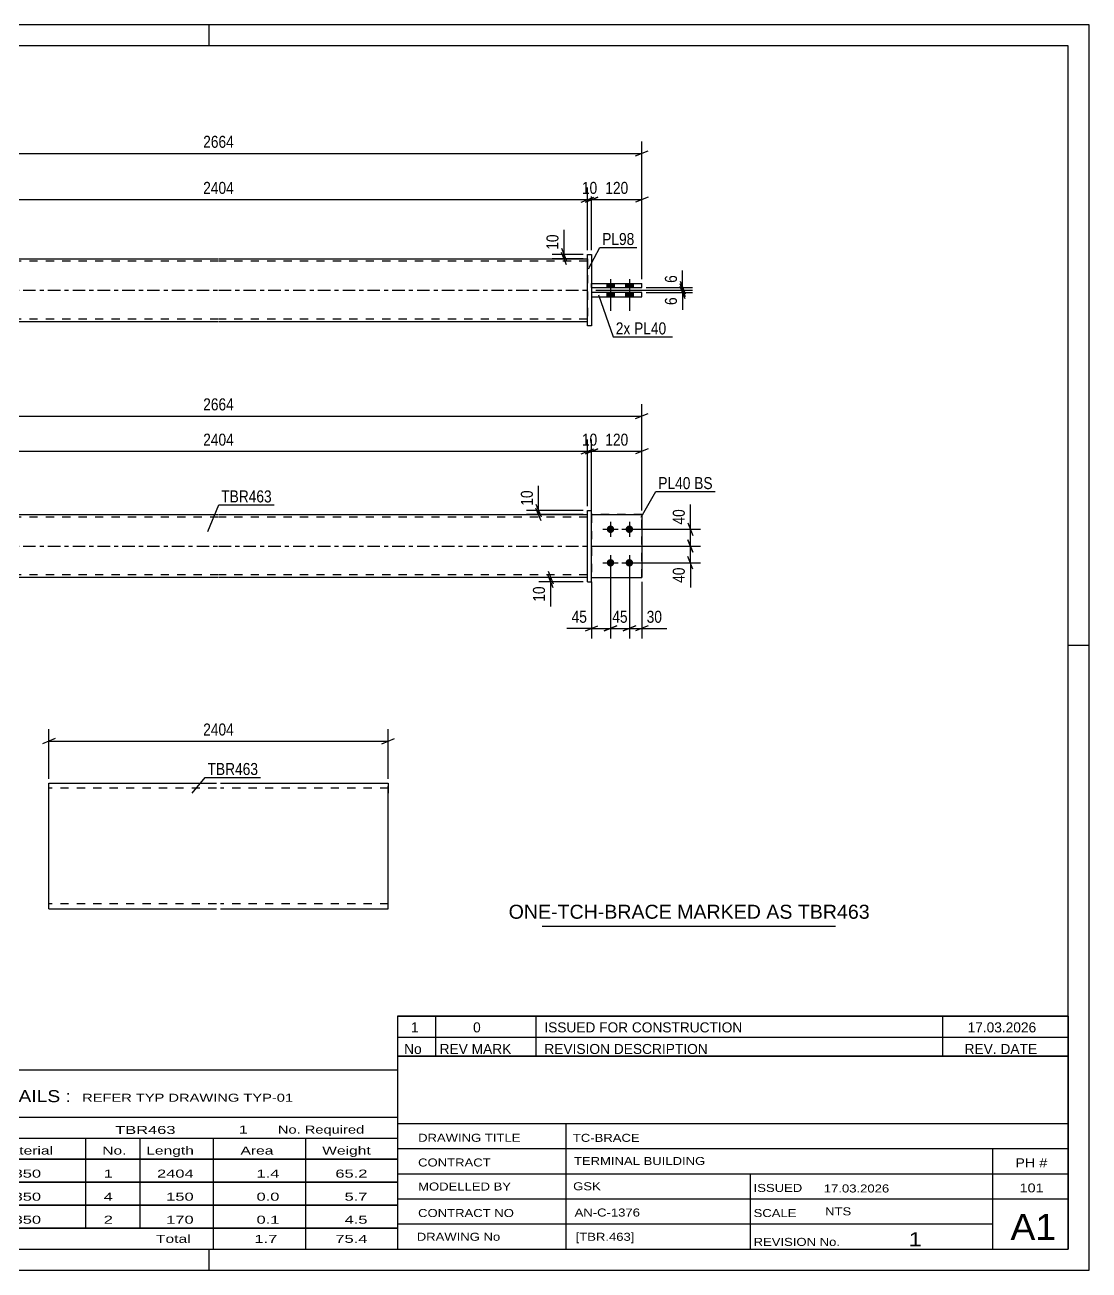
# Model space of a CAD drawing. Header units: millimetres. Extents: x 0 to 420, y 0 to 297.
# Drawn here: x 166 to 420, y 0 to 297 of the extents above; entities that cross this region are included whole.
import ezdxf

# ---------------------------------------------------------------- set-up
doc = ezdxf.new("R2010")
doc.units = ezdxf.units.MM
doc.linetypes.add('DXK_LINE_DOT2', pattern=[3.9198, 1.9599, -1.9599])
doc.linetypes.add('DXK_LINE_DOT3', pattern=[5.9187, 2.979, -0.9799, 0.9799, -0.9799])
doc.styles.add('Arial', font='ARIAL.TTF', dxfattribs={"height": 0.2})
doc.styles.add('Arial Narrow', font='ARIALN.TTF', dxfattribs={"height": 0.2})

# ---------------------------------------------------------------- blocks, each defined once
blk = doc.blocks.new('Unknown-581590593-1127')
at = {"color": 5, "linetype": 'Continuous'}
for p, q in [((420, 297), (0, 297)), ((210, 292), (210, 297)), ((420, 0), (420, 297)), ((415, 292), (5, 292)), ((415, 5), (415, 292)), ((420, 149), (415, 149)), ((5, 5), (415, 5)), ((210, 0), (210, 5)), ((0, 0), (420, 0))]:
    blk.add_line(p, q, dxfattribs=at)
blk = doc.blocks.new('Part-581590593-1367 - 1364')
at = {"color": 2, "linetype": 'Continuous'}
for p, q in [((300.29, 164.2), (300.29, 181.2)), ((300.29, 181.2), (301.29, 181.2)), ((301.29, 164.2), (301.29, 181.2)), ((300.29, 164.2), (301.29, 164.2))]:
    blk.add_line(p, q, dxfattribs=at)
blk = doc.blocks.new('Bolt-581590593-1379 - 1364')
at = {"linetype": 'Continuous'}
for points in [[(305.79, 177.6, -1), (305.79, 175.8, -1)], [(310.29, 177.6, -1), (310.29, 175.8, -1)], [(305.79, 169.6, -1), (305.79, 167.8, -1)], [(310.29, 169.6, -1), (310.29, 167.8, -1)]]:
    blk.add_hatch(color=1, dxfattribs=at).paths.add_polyline_path(points)
at = {"color": 1, "linetype": 'Continuous'}
for p, q in [((305.79, 178.5), (305.79, 174.9)), ((310.29, 178.5), (310.29, 174.9)), ((303.99, 176.7), (307.59, 176.7)), ((308.49, 176.7), (312.09, 176.7)), ((305.79, 170.5), (305.79, 166.9)), ((310.29, 170.5), (310.29, 166.9)), ((303.99, 168.7), (307.59, 168.7)), ((308.49, 168.7), (312.09, 168.7))]:
    blk.add_line(p, q, dxfattribs=at)
blk = doc.blocks.new('Part-581590593-1440 - 1364')
at = {"linetype": 'Continuous'}
blk.add_hatch(color=2, dxfattribs=at).paths.add_polyline_path([(154.19, 180.2), (153.39, 181.6), (154.99, 181.6)])
at = {"color": 2, "linetype": 'Continuous'}
for p, q in [((154.19, 180.2), (153.39, 181.6)), ((153.39, 181.6), (154.99, 181.6)), ((154.99, 181.6), (154.19, 180.2)), ((124.19, 180.2), (212.19, 180.2)), ((212.29, 180.2), (300.29, 180.2)), ((212.19, 165.2), (124.19, 165.2)), ((300.29, 165.2), (212.29, 165.2))]:
    blk.add_line(p, q, dxfattribs=at)
at = {"color": 7, "linetype": 'DXK_LINE_DOT2'}
for p, q in [((124.19, 165.2), (124.19, 180.2)), ((212.19, 179.6), (124.19, 179.6)), ((300.29, 179.6), (212.29, 179.6)), ((300.29, 165.2), (300.29, 180.2)), ((212.19, 165.8), (124.19, 165.8)), ((300.29, 165.8), (212.29, 165.8))]:
    blk.add_line(p, q, dxfattribs=at)
at = {"color": 7, "linetype": 'DXK_LINE_DOT3'}
for p, q in [((124.19, 172.7), (212.19, 172.7)), ((212.29, 172.7), (300.29, 172.7))]:
    blk.add_line(p, q, dxfattribs=at)
at = {"color": 2, "linetype": 'Continuous'}
blk.add_circle((154.19, 181.1), 1, dxfattribs=at)
blk = doc.blocks.new('Part-581590593-1445 - 1364')
at = {"color": 2, "linetype": 'Continuous'}
for p, q in [((301.29, 180.2), (313.29, 180.2)), ((313.29, 180.2), (313.29, 165.2)), ((301.29, 165.2), (313.29, 165.2))]:
    blk.add_line(p, q, dxfattribs=at)
at = {"color": 7, "linetype": 'DXK_LINE_DOT2'}
blk.add_line((301.29, 180.2), (301.29, 165.2), dxfattribs=at)
blk = doc.blocks.new('Part-581590593-1450 - 1364')
at = {"color": 7, "linetype": 'DXK_LINE_DOT2'}
for p, q in [((313.29, 180.2), (301.29, 180.2)), ((301.29, 180.2), (301.29, 165.2)), ((313.29, 165.2), (313.29, 180.2)), ((301.29, 165.2), (313.29, 165.2))]:
    blk.add_line(p, q, dxfattribs=at)
blk = doc.blocks.new('Part-581590593-1778 - 1767')
at = {"color": 2, "linetype": 'Continuous'}
for p, q in [((313.29, 233.14), (301.29, 233.14)), ((301.29, 232.14), (313.29, 232.14)), ((313.29, 232.14), (313.29, 233.14))]:
    blk.add_line(p, q, dxfattribs=at)
at = {"color": 7, "linetype": 'DXK_LINE_DOT2'}
blk.add_line((301.29, 233.14), (301.29, 232.14), dxfattribs=at)
blk = doc.blocks.new('Part-581590593-1773 - 1767')
at = {"linetype": 'Continuous'}
blk.add_hatch(color=2, dxfattribs=at).paths.add_polyline_path([(154.19, 233.74), (153.39, 235.14), (154.99, 235.14)])
at = {"color": 2, "linetype": 'Continuous'}
for p, q in [((124.19, 241.24), (212.19, 241.24)), ((212.29, 241.24), (300.29, 241.24)), ((154.19, 233.74), (153.39, 235.14)), ((153.39, 235.14), (154.99, 235.14)), ((154.99, 235.14), (154.19, 233.74)), ((124.19, 226.24), (212.19, 226.24)), ((212.29, 226.24), (300.29, 226.24))]:
    blk.add_line(p, q, dxfattribs=at)
at = {"color": 7, "linetype": 'DXK_LINE_DOT2'}
for p, q in [((124.19, 226.24), (124.19, 241.24)), ((212.19, 240.64), (124.19, 240.64)), ((300.29, 240.64), (212.29, 240.64)), ((300.29, 241.24), (300.29, 226.24)), ((212.19, 226.84), (124.19, 226.84)), ((300.29, 226.84), (212.29, 226.84))]:
    blk.add_line(p, q, dxfattribs=at)
at = {"color": 7, "linetype": 'DXK_LINE_DOT3'}
for p, q in [((124.19, 233.74), (212.19, 233.74)), ((212.29, 233.74), (300.29, 233.74))]:
    blk.add_line(p, q, dxfattribs=at)
at = {"color": 2, "linetype": 'Continuous'}
blk.add_circle((154.19, 234.64), 1, dxfattribs=at)
blk = doc.blocks.new('Part-581590593-1783 - 1767')
at = {"color": 2, "linetype": 'Continuous'}
for p, q in [((301.29, 235.34), (313.29, 235.34)), ((313.29, 234.34), (313.29, 235.34)), ((301.29, 234.34), (313.29, 234.34))]:
    blk.add_line(p, q, dxfattribs=at)
at = {"color": 7, "linetype": 'DXK_LINE_DOT2'}
blk.add_line((301.29, 234.34), (301.29, 235.34), dxfattribs=at)
blk = doc.blocks.new('Part-581590593-1788 - 1767')
at = {"color": 2, "linetype": 'Continuous'}
for p, q in [((300.29, 225.24), (300.29, 242.24)), ((300.29, 242.24), (301.29, 242.24)), ((301.29, 242.24), (301.29, 225.24)), ((301.29, 225.24), (300.29, 225.24))]:
    blk.add_line(p, q, dxfattribs=at)
blk = doc.blocks.new('Bolt-581590593-1800 - 1767')
at = {"linetype": 'Continuous'}
for points in [[(306.69, 235.34), (304.89, 235.34), (304.89, 234.34), (306.69, 234.34)], [(306.69, 235.34), (304.89, 235.34), (304.89, 234.34), (306.69, 234.34)], [(311.19, 235.34), (309.39, 235.34), (309.39, 234.34), (311.19, 234.34)], [(311.19, 235.34), (309.39, 235.34), (309.39, 234.34), (311.19, 234.34)], [(306.69, 233.14), (304.89, 233.14), (304.89, 232.14), (306.69, 232.14)], [(306.69, 233.14), (304.89, 233.14), (304.89, 232.14), (306.69, 232.14)], [(311.19, 233.14), (309.39, 233.14), (309.39, 232.14), (311.19, 232.14)], [(311.19, 233.14), (309.39, 233.14), (309.39, 232.14), (311.19, 232.14)]]:
    blk.add_hatch(color=1, dxfattribs=at).paths.add_polyline_path(points)
at = {"color": 1, "linetype": 'Continuous'}
for p, q in [((304.89, 235.34), (304.89, 234.34)), ((304.89, 235.34), (304.89, 234.34)), ((305.79, 236.34), (305.79, 228.84)), ((305.79, 236.34), (305.79, 228.84)), ((306.69, 235.34), (306.69, 234.34)), ((306.69, 235.34), (306.69, 234.34)), ((309.39, 235.34), (309.39, 234.34)), ((309.39, 235.34), (309.39, 234.34)), ((310.29, 236.34), (310.29, 228.84)), ((310.29, 236.34), (310.29, 228.84)), ((311.19, 235.34), (311.19, 234.34)), ((311.19, 235.34), (311.19, 234.34)), ((304.89, 233.14), (304.89, 232.14)), ((304.89, 233.14), (304.89, 232.14)), ((306.69, 233.14), (306.69, 232.14)), ((306.69, 233.14), (306.69, 232.14)), ((309.39, 233.14), (309.39, 232.14)), ((309.39, 233.14), (309.39, 232.14)), ((311.19, 233.14), (311.19, 232.14)), ((311.19, 233.14), (311.19, 232.14))]:
    blk.add_line(p, q, dxfattribs=at)
blk = doc.blocks.new('Part-581590593-2256 - 2248')
at = {"color": 2, "linetype": 'Continuous'}
for p, q in [((171.75, 86.34), (171.75, 116.16)), ((171.75, 116.16), (211.75, 116.16)), ((212.75, 116.16), (252.75, 116.16)), ((252.75, 116.16), (252.75, 115.98)), ((252.75, 115.98), (252.75, 113.76)), ((252.75, 86.16), (252.75, 113.76)), ((171.75, 86.16), (171.75, 86.34)), ((171.75, 86.16), (211.75, 86.16)), ((212.75, 86.16), (252.75, 86.16))]:
    blk.add_line(p, q, dxfattribs=at)
at = {"color": 7, "linetype": 'DXK_LINE_DOT2'}
for p, q in [((211.75, 114.96), (171.75, 114.96)), ((252.75, 114.96), (212.75, 114.96)), ((252.75, 113.76), (252.75, 115.46)), ((171.75, 87.36), (171.75, 87.45)), ((211.75, 87.36), (171.75, 87.36)), ((252.75, 87.36), (212.75, 87.36)), ((252.75, 87.36), (252.75, 87.45))]:
    blk.add_line(p, q, dxfattribs=at)
blk = doc.blocks.new('StraightDimension-581590593-1665 - 1364')
at = {"color": 7, "linetype": 'Continuous'}
for p, q in [((305.79, 167.7), (305.79, 150.65)), ((310.3, 167.7), (310.3, 150.65)), ((304.29, 152.45), (307.29, 153.65)), ((305.79, 153.05), (310.3, 153.05)), ((311.8, 153.65), (308.8, 152.45))]:
    blk.add_line(p, q, dxfattribs=at)
at = {"color": 0}
blk.add_wipeout([(310.47, 153.8), (310.47, 158), (305.62, 158), (305.62, 153.8)], dxfattribs=at)
at = {"color": 3, "style": 'Arial Narrow'}
blk.add_text('45', height=2.863, dxfattribs=at).set_placement((306.22, 154.4))
blk = doc.blocks.new('StraightDimension-581590593-1505 - 1364')
at = {"color": 7, "linetype": 'Continuous'}
for p, q in [((300.29, 182.2), (300.29, 198.14)), ((301.29, 181.2), (301.29, 198.14)), ((298.79, 194.69), (301.79, 195.89)), ((302.79, 195.89), (299.79, 194.69)), ((300.29, 195.29), (301.29, 195.29))]:
    blk.add_line(p, q, dxfattribs=at)
at = {"color": 0}
blk.add_wipeout([(303.22, 196.04), (303.22, 200.24), (298.37, 200.24), (298.37, 196.04)], dxfattribs=at)
at = {"color": 3, "style": 'Arial Narrow'}
blk.add_text('10', height=2.863, dxfattribs=at).set_placement((298.97, 196.64))
blk = doc.blocks.new('StraightDimension-581590593-1703 - 1364')
at = {"color": 7, "linetype": 'Continuous'}
for p, q in [((311.3, 176.7), (327.26, 176.7)), ((324.26, 178.2), (325.46, 175.2)), ((324.86, 172.7), (324.86, 176.7)), ((301.29, 172.7), (327.26, 172.7)), ((325.46, 171.2), (324.26, 174.2))]:
    blk.add_line(p, q, dxfattribs=at)
at = {"color": 0}
blk.add_wipeout([(324.11, 182.08), (319.91, 182.08), (319.91, 177.22), (324.11, 177.22)], dxfattribs=at)
at = {"color": 7, "linetype": 'Continuous'}
blk.add_line((324.86, 176.7), (324.86, 182.6), dxfattribs=at)
blk.add_line((324.86, 176.7), (324.86, 182.6), dxfattribs=at)
at = {"color": 3, "style": 'Arial Narrow'}
blk.add_text('40', height=2.863, rotation=90.0002, dxfattribs=at).set_placement((323.51, 177.82))
blk = doc.blocks.new('StraightDimension-581590593-1649 - 1364')
at = {"color": 7, "linetype": 'Continuous'}
for p, q in [((305.79, 167.7), (305.79, 150.65)), ((301.29, 164.2), (301.29, 150.65)), ((299.79, 152.45), (302.79, 153.65)), ((301.29, 153.05), (305.79, 153.05)), ((307.29, 153.65), (304.29, 152.45))]:
    blk.add_line(p, q, dxfattribs=at)
at = {"color": 0}
blk.add_wipeout([(300.77, 153.8), (300.77, 158), (295.91, 158), (295.91, 153.8)], dxfattribs=at)
at = {"color": 7, "linetype": 'Continuous'}
blk.add_line((301.29, 153.05), (295.39, 153.05), dxfattribs=at)
blk.add_line((301.29, 153.05), (295.39, 153.05), dxfattribs=at)
at = {"color": 3, "style": 'Arial Narrow'}
blk.add_text('45', height=2.863, dxfattribs=at).set_placement((296.51, 154.4))
blk = doc.blocks.new('StraightDimension-581590593-1496 - 1364')
at = {"color": 7, "linetype": 'Continuous'}
for p, q in [((124.19, 182.2), (124.19, 198.14)), ((300.29, 182.2), (300.29, 198.14)), ((125.69, 195.89), (122.69, 194.69)), ((124.19, 195.29), (300.29, 195.29)), ((298.79, 194.69), (301.79, 195.89))]:
    blk.add_line(p, q, dxfattribs=at)
at = {"color": 0}
blk.add_wipeout([(216.5, 196.04), (216.5, 200.24), (207.99, 200.24), (207.99, 196.04)], dxfattribs=at)
at = {"color": 3, "style": 'Arial Narrow'}
blk.add_text('2404', height=2.863, dxfattribs=at).set_placement((208.59, 196.64))
blk = doc.blocks.new('StraightDimension-581590593-1730 - 1364')
at = {"color": 7, "linetype": 'Continuous'}
for p, q in [((299.29, 181.2), (285.76, 181.2)), ((288.01, 182.7), (289.21, 179.7)), ((289.21, 178.7), (288.01, 181.7)), ((288.61, 180.2), (288.61, 181.2)), ((299.29, 180.2), (285.76, 180.2))]:
    blk.add_line(p, q, dxfattribs=at)
at = {"color": 0}
blk.add_wipeout([(287.86, 186.58), (283.66, 186.58), (283.66, 181.72), (287.86, 181.72)], dxfattribs=at)
at = {"color": 7, "linetype": 'Continuous'}
blk.add_line((288.61, 181.2), (288.61, 187.1), dxfattribs=at)
blk.add_line((288.61, 181.2), (288.61, 187.1), dxfattribs=at)
at = {"color": 3, "style": 'Arial Narrow'}
blk.add_text('10', height=2.863, rotation=90.0002, dxfattribs=at).set_placement((287.26, 182.32))
blk = doc.blocks.new('StraightDimension-581590593-1523 - 1364')
at = {"color": 7, "linetype": 'Continuous'}
for p, q in [((301.29, 181.2), (301.29, 198.14)), ((313.29, 181.2), (313.29, 198.14)), ((299.79, 194.69), (302.79, 195.89)), ((301.29, 195.29), (313.29, 195.29)), ((314.79, 195.89), (311.79, 194.69))]:
    blk.add_line(p, q, dxfattribs=at)
at = {"color": 0}
blk.add_wipeout([(310.64, 196.04), (310.64, 200.24), (303.95, 200.24), (303.95, 196.04)], dxfattribs=at)
at = {"color": 3, "style": 'Arial Narrow'}
blk.add_text('120', height=2.863, dxfattribs=at).set_placement((304.55, 196.64))
blk = doc.blocks.new('StraightDimension-581590593-1546 - 1364')
at = {"color": 7, "linetype": 'Continuous'}
for p, q in [((111.19, 181.2), (111.19, 206.56)), ((313.29, 181.2), (313.29, 206.56)), ((112.69, 204.31), (109.69, 203.11)), ((111.19, 203.71), (313.29, 203.71)), ((311.79, 203.11), (314.79, 204.31))]:
    blk.add_line(p, q, dxfattribs=at)
at = {"color": 0}
blk.add_wipeout([(216.5, 204.46), (216.5, 208.66), (207.99, 208.66), (207.99, 204.46)], dxfattribs=at)
at = {"color": 3, "style": 'Arial Narrow'}
blk.add_text('2664', height=2.863, dxfattribs=at).set_placement((208.59, 205.06))
blk = doc.blocks.new('StraightDimension-581590593-1640 - 1364')
at = {"color": 7, "linetype": 'Continuous'}
for p, q in [((290.9, 166.7), (292.1, 163.7)), ((299.29, 165.2), (288.65, 165.2)), ((299.29, 164.2), (288.65, 164.2)), ((292.1, 162.7), (290.9, 165.7)), ((291.5, 164.2), (291.5, 165.2))]:
    blk.add_line(p, q, dxfattribs=at)
at = {"color": 0}
blk.add_wipeout([(290.75, 163.67), (286.55, 163.67), (286.55, 158.82), (290.75, 158.82)], dxfattribs=at)
at = {"color": 7, "linetype": 'Continuous'}
blk.add_line((291.5, 164.2), (291.5, 158.29), dxfattribs=at)
blk.add_line((291.5, 164.2), (291.5, 158.29), dxfattribs=at)
at = {"color": 3, "style": 'Arial Narrow'}
blk.add_text('10', height=2.863, rotation=90.0002, dxfattribs=at).set_placement((290.15, 159.42))
blk = doc.blocks.new('StraightDimension-581590593-1675 - 1364')
at = {"color": 7, "linetype": 'Continuous'}
for p, q in [((310.3, 167.7), (310.3, 150.65)), ((313.29, 164.2), (313.29, 150.65)), ((308.8, 152.45), (311.79, 153.65)), ((310.3, 153.05), (313.29, 153.05)), ((314.79, 153.65), (311.79, 152.45))]:
    blk.add_line(p, q, dxfattribs=at)
at = {"color": 0}
blk.add_wipeout([(318.68, 153.8), (318.68, 158), (313.82, 158), (313.82, 153.8)], dxfattribs=at)
at = {"color": 7, "linetype": 'Continuous'}
blk.add_line((313.29, 153.05), (319.2, 153.05), dxfattribs=at)
blk.add_line((313.29, 153.05), (319.2, 153.05), dxfattribs=at)
at = {"color": 3, "style": 'Arial Narrow'}
blk.add_text('30', height=2.863, dxfattribs=at).set_placement((314.42, 154.4))
blk = doc.blocks.new('StraightDimension-581590593-1716 - 1364')
at = {"color": 7, "linetype": 'Continuous'}
for p, q in [((301.29, 172.7), (327.26, 172.7)), ((324.26, 174.2), (325.46, 171.2)), ((324.86, 168.7), (324.86, 172.7)), ((325.46, 167.2), (324.26, 170.2)), ((311.3, 168.7), (327.26, 168.7))]:
    blk.add_line(p, q, dxfattribs=at)
at = {"color": 0}
blk.add_wipeout([(324.11, 168.17), (319.91, 168.17), (319.91, 163.32), (324.11, 163.32)], dxfattribs=at)
at = {"color": 7, "linetype": 'Continuous'}
blk.add_line((324.86, 168.7), (324.86, 162.79), dxfattribs=at)
blk.add_line((324.86, 168.7), (324.86, 162.79), dxfattribs=at)
at = {"color": 3, "style": 'Arial Narrow'}
blk.add_text('40', height=2.863, rotation=90.0002, dxfattribs=at).set_placement((323.51, 163.92))
blk = doc.blocks.new('StraightDimension-581590593-1890 - 1767')
at = {"color": 7, "linetype": 'Continuous'}
for p, q in [((299.79, 254.74), (302.79, 255.94)), ((301.29, 243.24), (301.29, 258.19)), ((314.79, 255.94), (311.79, 254.74)), ((313.29, 236.34), (313.29, 258.19)), ((301.29, 255.34), (313.29, 255.34))]:
    blk.add_line(p, q, dxfattribs=at)
at = {"color": 0}
blk.add_wipeout([(310.64, 256.09), (310.64, 260.29), (303.95, 260.29), (303.95, 256.09)], dxfattribs=at)
at = {"color": 3, "style": 'Arial Narrow'}
blk.add_text('120', height=2.863, dxfattribs=at).set_placement((304.55, 256.69))
blk = doc.blocks.new('StraightDimension-581590593-1805 - 1767')
at = {"color": 7, "linetype": 'Continuous'}
for p, q in [((294.12, 243.74), (295.32, 240.74)), ((299.29, 242.24), (291.87, 242.24)), ((299.29, 241.24), (291.87, 241.24)), ((295.32, 239.74), (294.12, 242.74)), ((294.72, 241.24), (294.72, 242.24))]:
    blk.add_line(p, q, dxfattribs=at)
at = {"color": 0}
blk.add_wipeout([(293.97, 247.63), (289.77, 247.63), (289.77, 242.77), (293.97, 242.77)], dxfattribs=at)
at = {"color": 7, "linetype": 'Continuous'}
blk.add_line((294.72, 242.24), (294.72, 248.15), dxfattribs=at)
blk.add_line((294.72, 242.24), (294.72, 248.15), dxfattribs=at)
at = {"color": 3, "style": 'Arial Narrow'}
blk.add_text('10', height=2.863, rotation=90.0002, dxfattribs=at).set_placement((293.37, 243.37))
blk = doc.blocks.new('StraightDimension-581590593-1816 - 1767')
at = {"color": 7, "linetype": 'Continuous'}
for p, q in [((322.39, 235.84), (323.59, 232.84)), ((323.59, 232.24), (322.39, 235.24)), ((302.29, 233.74), (325.39, 233.74)), ((314.29, 234.34), (325.39, 234.34)), ((322.99, 233.74), (322.99, 234.34))]:
    blk.add_line(p, q, dxfattribs=at)
at = {"color": 0}
blk.add_wipeout([(322.24, 237.9), (318.04, 237.9), (318.04, 234.87), (322.24, 234.87)], dxfattribs=at)
at = {"color": 7, "linetype": 'Continuous'}
blk.add_line((322.99, 234.34), (322.99, 238.42), dxfattribs=at)
blk.add_line((322.99, 234.34), (322.99, 238.42), dxfattribs=at)
at = {"color": 3, "style": 'Arial Narrow'}
blk.add_text('6', height=2.86, rotation=90.0002, dxfattribs=at).set_placement((321.64, 235.47))
blk = doc.blocks.new('StraightDimension-581590593-1825 - 1767')
at = {"color": 7, "linetype": 'Continuous'}
for p, q in [((322.39, 235.24), (323.59, 232.24)), ((323.59, 231.64), (322.39, 234.64)), ((302.29, 233.74), (325.39, 233.74)), ((314.29, 233.14), (325.39, 233.14)), ((322.99, 233.14), (322.99, 233.74))]:
    blk.add_line(p, q, dxfattribs=at)
at = {"color": 0}
blk.add_wipeout([(322.24, 232.62), (318.04, 232.62), (318.04, 229.59), (322.24, 229.59)], dxfattribs=at)
at = {"color": 7, "linetype": 'Continuous'}
blk.add_line((322.99, 233.14), (322.99, 229.07), dxfattribs=at)
blk.add_line((322.99, 233.14), (322.99, 229.07), dxfattribs=at)
at = {"color": 3, "style": 'Arial Narrow'}
blk.add_text('6', height=2.86, rotation=90.0002, dxfattribs=at).set_placement((321.64, 230.19))
blk = doc.blocks.new('StraightDimension-581590593-1900 - 1767')
at = {"color": 7, "linetype": 'Continuous'}
for p, q in [((298.79, 254.74), (301.79, 255.94)), ((302.79, 255.94), (299.79, 254.74)), ((300.29, 243.24), (300.29, 258.19)), ((301.29, 243.24), (301.29, 258.19)), ((300.29, 255.34), (301.29, 255.34))]:
    blk.add_line(p, q, dxfattribs=at)
at = {"color": 0}
blk.add_wipeout([(303.22, 256.09), (303.22, 260.29), (298.37, 260.29), (298.37, 256.09)], dxfattribs=at)
at = {"color": 3, "style": 'Arial Narrow'}
blk.add_text('10', height=2.863, dxfattribs=at).set_placement((298.97, 256.69))
blk = doc.blocks.new('StraightDimension-581590593-1910 - 1767')
at = {"color": 7, "linetype": 'Continuous'}
for p, q in [((125.69, 255.94), (122.69, 254.74)), ((124.19, 243.24), (124.19, 258.19)), ((298.79, 254.74), (301.79, 255.94)), ((300.29, 243.24), (300.29, 258.19)), ((124.19, 255.34), (300.29, 255.34))]:
    blk.add_line(p, q, dxfattribs=at)
at = {"color": 0}
blk.add_wipeout([(216.5, 256.09), (216.5, 260.29), (207.99, 260.29), (207.99, 256.09)], dxfattribs=at)
at = {"color": 3, "style": 'Arial Narrow'}
blk.add_text('2404', height=2.863, dxfattribs=at).set_placement((208.59, 256.69))
blk = doc.blocks.new('StraightDimension-581590593-1941 - 1767')
at = {"color": 7, "linetype": 'Continuous'}
for p, q in [((111.19, 236.34), (111.19, 269.19)), ((313.29, 236.34), (313.29, 269.19)), ((112.69, 266.94), (109.69, 265.74)), ((111.19, 266.34), (313.29, 266.34)), ((311.79, 265.74), (314.79, 266.94))]:
    blk.add_line(p, q, dxfattribs=at)
at = {"color": 0}
blk.add_wipeout([(216.5, 267.09), (216.5, 271.29), (207.99, 271.29), (207.99, 267.09)], dxfattribs=at)
at = {"color": 3, "style": 'Arial Narrow'}
blk.add_text('2664', height=2.863, dxfattribs=at).set_placement((208.59, 267.69))
blk = doc.blocks.new('StraightDimension-581590593-2261 - 2248')
at = {"color": 7, "linetype": 'Continuous'}
for p, q in [((171.75, 117.16), (171.75, 129.01)), ((252.75, 117.16), (252.75, 129.01)), ((173.25, 126.76), (170.25, 125.56)), ((171.75, 126.16), (252.75, 126.16)), ((251.25, 125.56), (254.25, 126.76))]:
    blk.add_line(p, q, dxfattribs=at)
at = {"color": 0}
blk.add_wipeout([(216.5, 126.91), (216.5, 131.11), (207.99, 131.11), (207.99, 126.91)], dxfattribs=at)
at = {"color": 3, "style": 'Arial Narrow'}
blk.add_text('2404', height=2.863, dxfattribs=at).set_placement((208.59, 127.51))
blk = doc.blocks.new('Unknown-581590593-2846')
at = {"color": 7, "linetype": 'Continuous'}
for p, q in [((95, 47.75), (255, 47.75)), ((95, 36.5), (95, 47.75)), ((255, 47.75), (255, 36.5)), ((95, 36.5), (255, 36.5)), ((95, 36.5), (95, 31.5)), ((255, 36.5), (255, 31.5)), ((95, 31.5), (255, 31.5)), ((95, 31.5), (95, 26.5)), ((119, 31.5), (119, 26.5)), ((154.5, 31.5), (154.5, 26.5)), ((180.5, 31.5), (180.5, 26.5)), ((193.5, 31.5), (193.5, 26.5)), ((211, 31.5), (211, 26.5)), ((233, 31.5), (233, 26.5)), ((255, 31.5), (255, 26.5)), ((95, 26.5), (255, 26.5)), ((95, 26.45), (95, 21.05)), ((95, 26.45), (255, 26.45)), ((119, 26.5), (119, 21)), ((154.5, 26.5), (154.5, 21)), ((180.5, 26.5), (180.5, 21)), ((193.5, 26.5), (193.5, 21)), ((211, 26.5), (211, 21)), ((233, 26.5), (233, 21)), ((255, 26.45), (255, 21.05)), ((95, 21.05), (255, 21.05)), ((95, 20.95), (95, 15.55)), ((95, 20.95), (255, 20.95)), ((119, 21), (119, 15.5)), ((154.5, 21), (154.5, 15.5)), ((180.5, 21), (180.5, 15.5)), ((193.5, 21), (193.5, 15.5)), ((211, 21), (211, 15.5)), ((233, 21), (233, 15.5)), ((255, 20.95), (255, 15.55)), ((95, 15.55), (255, 15.55)), ((95, 15.45), (95, 10.05)), ((95, 15.45), (255, 15.45)), ((119, 15.5), (119, 10)), ((154.5, 15.5), (154.5, 10)), ((180.5, 15.5), (180.5, 10)), ((193.5, 15.5), (193.5, 10)), ((211, 15.5), (211, 10)), ((233, 15.5), (233, 10)), ((255, 15.45), (255, 10.05)), ((95, 10.05), (255, 10.05)), ((95, 10), (255, 10)), ((95, 10), (95, 5)), ((211, 10), (211, 5)), ((233, 10), (233, 5)), ((255, 10), (255, 5)), ((95, 5), (255, 5))]:
    blk.add_line(p, q, dxfattribs=at)
at = {"color": 7, "style": 'Arial Narrow'}
for s, height, width, p in [('GENERAL NOTES & WELD DETAILS :', 2.8633, 1.4, (96.15, 40.06)), ('REFER TYP DRAWING TYP-01', 1.9089, 1.6, (179.7, 40.16)), ("MATERIAL LIST FOR ASSEMBLY MK'D", 1.9089, 1.6, (96.15, 32.56)), ('TBR463', 1.909, 1.794707, (187.59, 32.47)), ('1', 1.91, 1.794707, (217.08, 32.56)), ('No. Required', 1.9089, 1.6, (226.41, 32.56)), ('Mark', 1.909, 1.7, (96.34, 27.5)), ('Profile', 1.909, 1.7, (129.41, 27.5)), ('Material', 1.909, 1.7, (159.54, 27.56)), ('No.', 1.909, 1.7, (184.5, 27.56)), ('Length', 1.909, 1.7, (195, 27.56)), ('Area', 1.909, 1.7, (217.5, 27.56)), ('Weight', 1.909, 1.7, (237, 27.56))]:
    blk.add_text(s, height=height, dxfattribs=dict(at, width=width)).set_placement(p)
at = {"color": 7, "linetype": 'Continuous', "style": 'Arial Narrow'}
for s, height, width, p in [('TBR463', 1.909, 1.794707, (96.5, 22.06)), ('SHS150*6', 1.909, 1.794707, (121, 22.06)), ('E350', 1.909, 1.794707, (160.74, 22.06)), ('1', 1.91, 1.794707, (184.86, 22.06)), ('2404', 1.909, 1.794707, (197.58, 22.06)), ('1.4', 1.909, 1.794707, (221.32, 22.06)), ('65.2', 1.909, 1.794707, (240.14, 22.06)), ('PL40', 1.909, 1.794707, (96.5, 16.56)), ('PL10*120', 1.909, 1.794707, (121, 16.56)), ('E350', 1.909, 1.794707, (160.74, 16.56)), ('4', 1.91, 1.794707, (184.86, 16.56)), ('150', 1.909, 1.794707, (199.77, 16.56)), ('0.0', 1.909, 1.794707, (221.32, 16.56)), ('5.7', 1.909, 1.794707, (242.33, 16.56)), ('PL98', 1.909, 1.794707, (96.5, 11.06)), ('PL10*170', 1.909, 1.794707, (121, 11.06)), ('E350', 1.909, 1.794707, (160.74, 11.06)), ('2', 1.91, 1.794707, (184.86, 11.06)), ('170', 1.909, 1.794707, (199.77, 11.06)), ('0.1', 1.909, 1.794707, (221.32, 11.06)), ('4.5', 1.909, 1.794707, (242.33, 11.06)), ('Total', 1.909, 1.7, (197.33, 6.5)), ('1.7', 1.909, 1.794707, (220.83, 6.5)), ('75.4', 1.909, 1.794707, (240.14, 6.5))]:
    blk.add_text(s, height=height, dxfattribs=dict(at, width=width)).set_placement(p)
blk = doc.blocks.new('Unknown-581590593-2844')
at = {"color": 7, "linetype": 'Continuous'}
for p, q in [((255, 51.05), (255, 5)), ((255, 51.05), (415, 51.05)), ((415, 51), (415, 5)), ((255, 35), (415, 35)), ((295.14, 35), (295.14, 5)), ((255, 29), (415, 29)), ((397, 5.05), (397, 29.05)), ((255, 23), (415, 23)), ((339.14, 23), (339.14, 5)), ((255, 17), (415, 17)), ((255, 11), (397, 11)), ((255, 5), (415, 5))]:
    blk.add_line(p, q, dxfattribs=at)
at = {"color": 7, "style": 'Arial Narrow'}
for s, height, width, p in [('DRAWING TITLE', 1.9089, 1.425378, (259.88, 30.61)), ('TC-BRACE', 1.909, 1.425378, (296.81, 30.59)), ('TERMINAL BUILDING', 1.9089, 1.425378, (297.06, 25.07)), ('CONTRACT', 1.909, 1.425378, (259.88, 24.71)), ('MODELLED BY', 1.9089, 1.425378, (259.88, 18.98)), ('GSK', 1.909, 1.425378, (296.88, 19.04)), ('ISSUED', 1.909, 1.425378, (339.94, 18.64)), ('17.03.2026', 1.909, 1.425378, (356.69, 18.52)), ('CONTRACT NO', 1.9089, 1.425378, (259.88, 12.66)), ('AN-C-1376', 1.909, 1.425378, (297.23, 12.78)), ('SCALE', 1.909, 1.425378, (339.94, 12.65)), ('A1', 6.204, 1.25, (401.24, 7.2)), ('DRAWING No', 1.909, 1.425378, (259.56, 7)), ('[TBR.463]', 1.909, 1.425378, (297.46, 6.99)), ('1', 3.34, 1.5, (376.91, 5.68)), ('REVISION No.', 1.9089, 1.425378, (339.94, 5.77))]:
    blk.add_text(s, height=height, dxfattribs=dict(at, width=width)).set_placement(p)
at = {"color": 7, "linetype": 'Continuous', "style": 'Arial Narrow'}
for s, height, width, p in [('PH #', 2.1, 1.42538, (402.4, 24.55)), ('101', 2.1, 1.42538, (403.41, 18.55)), ('NTS', 1.909, 1.425378, (357, 13.05))]:
    blk.add_text(s, height=height, dxfattribs=dict(at, width=width)).set_placement(p)
blk = doc.blocks.new('Unknown-581590593-2845')
at = {"color": 7, "linetype": 'Continuous'}
for p, q in [((255, 60.55), (415, 60.55)), ((415, 60.55), (255, 60.55)), ((255, 60.55), (255, 55.55)), ((264, 60.55), (264, 55.55)), ((288, 60.55), (288, 55.55)), ((385, 60.55), (385, 55.55)), ((415, 60.55), (415, 55.55)), ((255, 55.55), (415, 55.55)), ((255, 55.55), (255, 51.05)), ((255, 55.55), (415, 55.55)), ((264, 55.55), (264, 51.05)), ((288, 55.55), (288, 51.05)), ((385, 55.55), (385, 51.05)), ((415, 55.55), (415, 51.05)), ((415, 51.05), (255, 51.05))]:
    blk.add_line(p, q, dxfattribs=at)
at = {"color": 7, "linetype": 'Continuous', "style": 'Arial Narrow'}
for s, height, width, p in [('1', 2.39, 1.196471, (258.16, 56.7)), ('0', 2.39, 1.196471, (273, 56.7)), ('ISSUED FOR CONSTRUCTION', 2.3861, 1.196471, (290, 56.7)), ('17.03.2026', 2.386, 1.196471, (391, 56.7)), ('No', 2.386, 1.2, (256.54, 51.55)), ('REV MARK', 2.386, 1.2, (265, 51.55)), ('REVISION DESCRIPTION', 2.3861, 1.2, (290, 51.55)), ('REV. DATE', 2.386, 1.2, (390.28, 51.55))]:
    blk.add_text(s, height=height, dxfattribs=dict(at, width=width)).set_placement(p)
blk = doc.blocks.new('Unknown-581590593-2847')
at = {"color": 7, "linetype": 'Continuous'}
blk.add_line((289.5, 82.05), (359.5, 82.05), dxfattribs=at)
at = {"color": 7, "style": 'Arial'}
blk.add_text('ONE-TCH-BRACE MARKED AS TBR463', height=3.3428, dxfattribs=at).set_placement((281.49, 83.8))
blk = doc.blocks.new('Mark-581590593-1436 - 1364')
at = {"color": 0}
blk.add_wipeout([(224.95, 183.11), (224.95, 186.11), (212.9, 186.11), (212.9, 183.11)], dxfattribs=at)
blk.add_wipeout([(224.95, 183.11), (224.95, 186.11), (212.9, 186.11), (212.9, 183.11)], dxfattribs=at)
at = {"color": 30, "linetype": 'Continuous'}
for p, q in [((209.7, 176.17), (212.3, 182.51)), ((212.3, 182.51), (225.55, 182.51))]:
    blk.add_line(p, q, dxfattribs=at)
at = {"color": 3, "style": 'Arial Narrow'}
blk.add_text('TBR463', height=2.863, dxfattribs=at).set_placement((212.9, 183.11))
blk = doc.blocks.new('MarkSet-581590593-1752 - 1364')
at = {"color": 0}
blk.add_wipeout([(324.87, 186.28), (324.87, 189.28), (317.2, 189.28), (317.2, 186.28)], dxfattribs=at)
blk.add_wipeout([(324.87, 186.28), (324.87, 189.28), (317.2, 189.28), (317.2, 186.28)], dxfattribs=at)
at = {"color": 30, "linetype": 'Continuous'}
blk.add_line((313.1, 179.62), (316.6, 185.68), dxfattribs=at)
at = {"color": 0}
blk.add_wipeout([(330.16, 186.28), (330.16, 189.28), (325.77, 189.28), (325.77, 186.28)], dxfattribs=at)
blk.add_wipeout([(330.16, 186.28), (330.16, 189.28), (325.77, 189.28), (325.77, 186.28)], dxfattribs=at)
at = {"color": 30, "linetype": 'Continuous'}
blk.add_line((316.6, 185.68), (330.76, 185.68), dxfattribs=at)
at = {"color": 3, "style": 'Arial Narrow'}
for s, p in [('PL40', (317.2, 186.28)), ('BS', (325.77, 186.28))]:
    blk.add_text(s, height=2.863, dxfattribs=at).set_placement(p)
blk = doc.blocks.new('Mark-581590593-1784 - 1767')
at = {"color": 0}
blk.add_wipeout([(311.49, 244.5), (311.49, 247.5), (303.81, 247.5), (303.81, 244.5)], dxfattribs=at)
blk.add_wipeout([(311.49, 244.5), (311.49, 247.5), (303.81, 247.5), (303.81, 244.5)], dxfattribs=at)
at = {"color": 30, "linetype": 'Continuous'}
for p, q in [((300.52, 238.82), (303.21, 243.9)), ((303.21, 243.9), (312.09, 243.9))]:
    blk.add_line(p, q, dxfattribs=at)
at = {"color": 3, "style": 'Arial Narrow'}
blk.add_text('PL98', height=2.863, dxfattribs=at).set_placement((303.81, 244.5))
blk = doc.blocks.new('MarkSet-581590593-1973 - 1767')
at = {"color": 0}
blk.add_wipeout([(310.52, 223.18), (310.52, 226.18), (307.05, 226.18), (307.05, 223.18)], dxfattribs=at)
blk.add_wipeout([(310.52, 223.18), (310.52, 226.18), (307.05, 226.18), (307.05, 223.18)], dxfattribs=at)
at = {"color": 30, "linetype": 'Continuous'}
blk.add_line((302.91, 232.6), (306.45, 222.58), dxfattribs=at)
at = {"color": 0}
blk.add_wipeout([(319.09, 223.18), (319.09, 226.18), (311.42, 226.18), (311.42, 223.18)], dxfattribs=at)
blk.add_wipeout([(319.09, 223.18), (319.09, 226.18), (311.42, 226.18), (311.42, 223.18)], dxfattribs=at)
at = {"color": 30, "linetype": 'Continuous'}
blk.add_line((306.45, 222.58), (320.59, 222.58), dxfattribs=at)
at = {"color": 3, "style": 'Arial Narrow'}
for s, p in [('2x', (307.05, 223.18)), ('PL40', (311.42, 223.18))]:
    blk.add_text(s, height=2.863, dxfattribs=at).set_placement(p)
blk = doc.blocks.new('Mark-581590593-2252 - 2248')
at = {"color": 0}
blk.add_wipeout([(221.7, 118.09), (221.7, 121.09), (209.64, 121.09), (209.64, 118.09)], dxfattribs=at)
blk.add_wipeout([(221.7, 118.09), (221.7, 121.09), (209.64, 121.09), (209.64, 118.09)], dxfattribs=at)
at = {"color": 30, "linetype": 'Continuous'}
for p, q in [((205.97, 113.79), (209.04, 117.49)), ((209.04, 117.49), (222.3, 117.49))]:
    blk.add_line(p, q, dxfattribs=at)
at = {"color": 3, "style": 'Arial Narrow'}
blk.add_text('TBR463', height=2.863, dxfattribs=at).set_placement((209.64, 118.09))

msp = doc.modelspace()

# ---------------------------------------------------------------- block references
for name in ['Unknown-581590593-1127', 'Part-581590593-1773 - 1767', 'Part-581590593-1788 - 1767', 'Part-581590593-1783 - 1767', 'Bolt-581590593-1800 - 1767', 'Part-581590593-1778 - 1767', 'Part-581590593-1440 - 1364', 'Part-581590593-1367 - 1364', 'Part-581590593-1445 - 1364', 'Part-581590593-1450 - 1364', 'Bolt-581590593-1379 - 1364', 'Part-581590593-2256 - 2248', 'Unknown-581590593-2847', 'Unknown-581590593-2845', 'Unknown-581590593-2844', 'Unknown-581590593-2846']:
    msp.add_blockref(name, (0, 0))

# ---------------------------------------------------------------- next in the draw order: block references
for name in ['StraightDimension-581590593-1890 - 1767', 'StraightDimension-581590593-1505 - 1364', 'StraightDimension-581590593-1665 - 1364', 'StraightDimension-581590593-2261 - 2248']:
    msp.add_blockref(name, (0, 0))

# ---------------------------------------------------------------- next in the draw order: block references
for name in ['StraightDimension-581590593-1805 - 1767', 'StraightDimension-581590593-1816 - 1767', 'StraightDimension-581590593-1703 - 1364', 'StraightDimension-581590593-1649 - 1364', 'StraightDimension-581590593-1675 - 1364', 'Mark-581590593-2252 - 2248']:
    msp.add_blockref(name, (0, 0))

# ---------------------------------------------------------------- next in the draw order: block references
for name in ['StraightDimension-581590593-1900 - 1767', 'StraightDimension-581590593-1825 - 1767', 'StraightDimension-581590593-1496 - 1364', 'StraightDimension-581590593-1716 - 1364', 'StraightDimension-581590593-1640 - 1364']:
    msp.add_blockref(name, (0, 0))

# ---------------------------------------------------------------- next in the draw order: block references
for name in ['StraightDimension-581590593-1910 - 1767', 'MarkSet-581590593-1973 - 1767', 'StraightDimension-581590593-1730 - 1364']:
    msp.add_blockref(name, (0, 0))

# ---------------------------------------------------------------- next in the draw order: block references
for name in ['StraightDimension-581590593-1941 - 1767', 'StraightDimension-581590593-1523 - 1364']:
    msp.add_blockref(name, (0, 0))

# ---------------------------------------------------------------- next in the draw order: block references
for name in ['Mark-581590593-1784 - 1767', 'StraightDimension-581590593-1546 - 1364']:
    msp.add_blockref(name, (0, 0))

# ---------------------------------------------------------------- next in the draw order: block references
for name in ['MarkSet-581590593-1752 - 1364', 'Mark-581590593-1436 - 1364']:
    msp.add_blockref(name, (0, 0))

doc.saveas('drawing.dxf')
